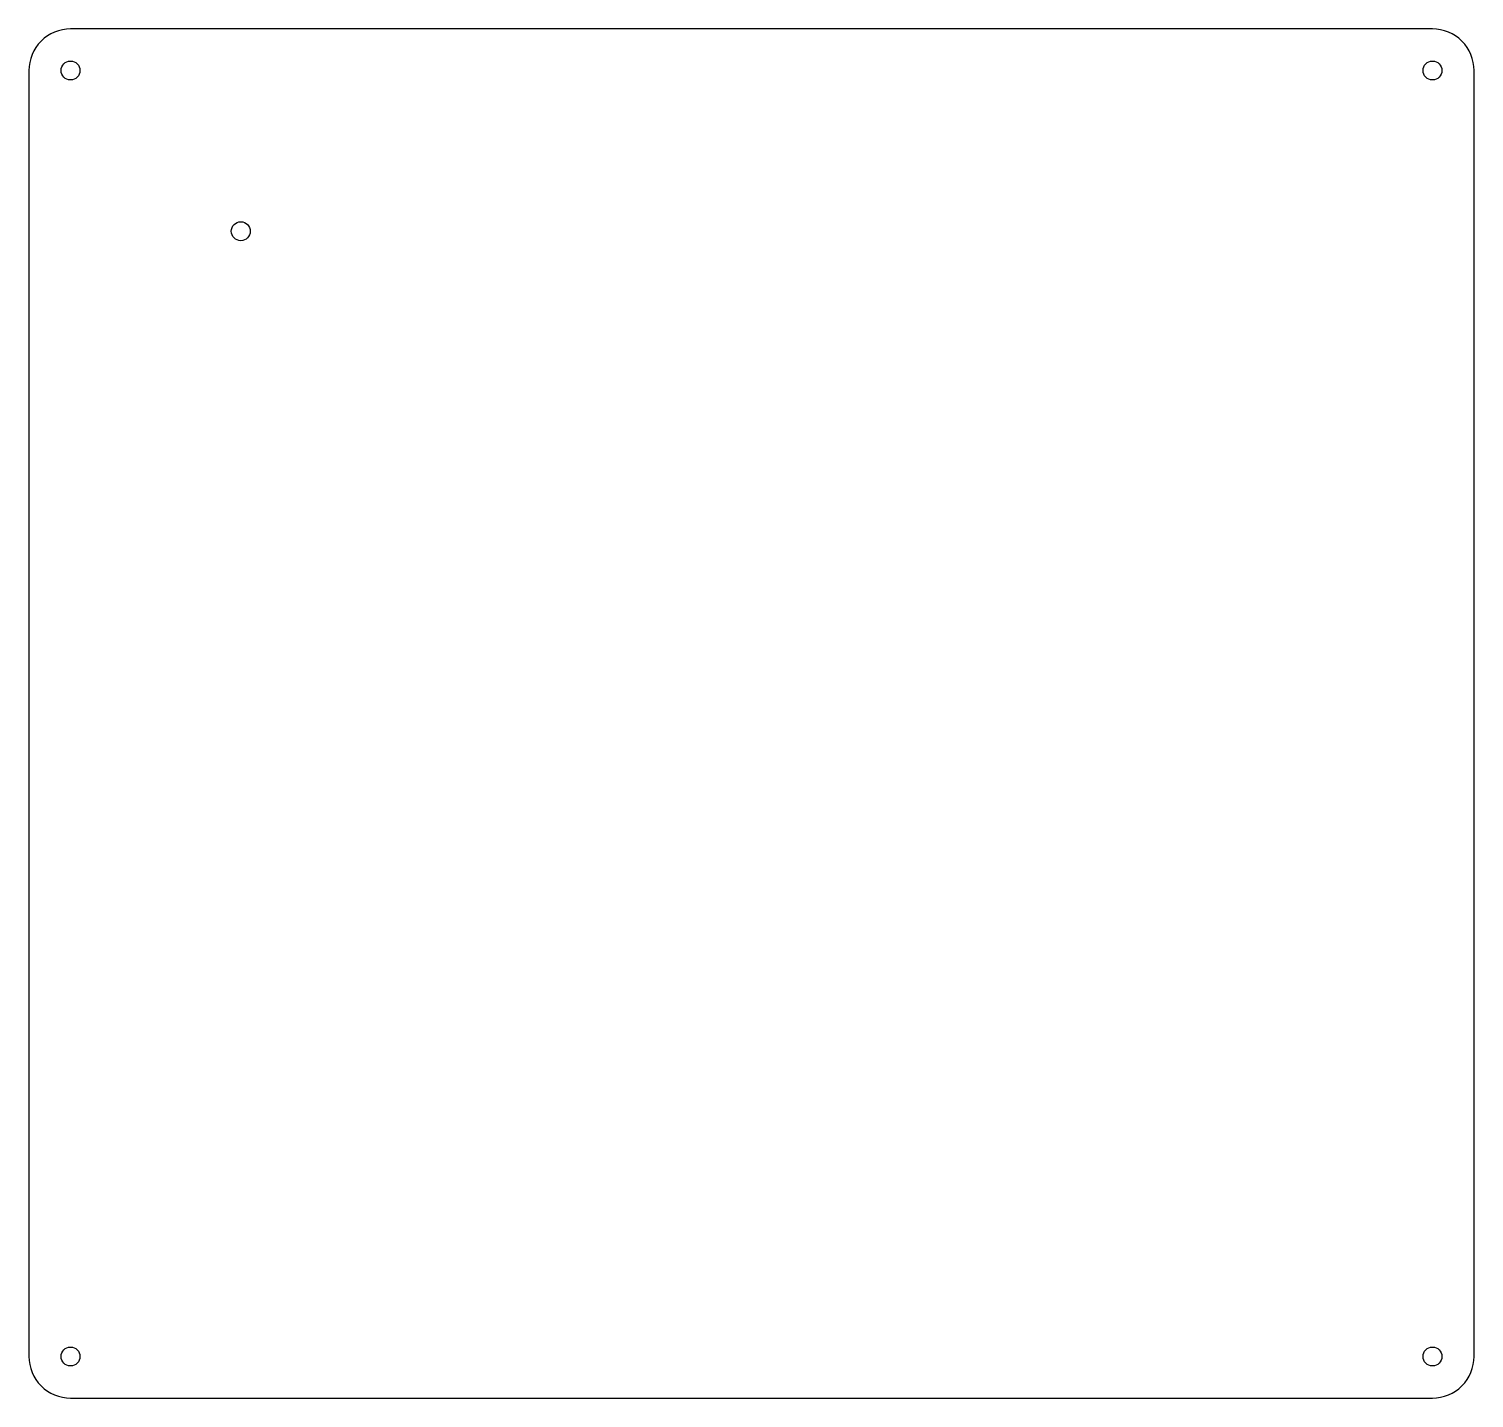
# Model space of a CAD drawing. Header units: millimetres. Extents: x -76.4 to 0, y -72.4 to 0.
import ezdxf

# ---------------------------------------------------------------- set-up
doc = ezdxf.new("R2010")
doc.units = ezdxf.units.MM
doc.layers.get('0').update_dxf_attribs({"linetype": 'CONTINUOUS'})

msp = doc.modelspace()

# ---------------------------------------------------------------- linework, layer by layer
msp.add_lwpolyline([(-74.2, 0, 0.414214), (-76.4, -2.2), (-76.4, -70.2, 0.414214), (-74.2, -72.4), (-2.2, -72.4, 0.414214), (0, -70.2), (0, -2.2, 0.414214), (-2.2, 0)], format="xyb", close=True)
for centre in [(-74.2, -2.2), (-2.2, -2.2), (-65.2, -10.7), (-74.2, -70.2), (-2.2, -70.2)]:
    msp.add_circle(centre, 0.5)

doc.saveas('drawing.dxf')
